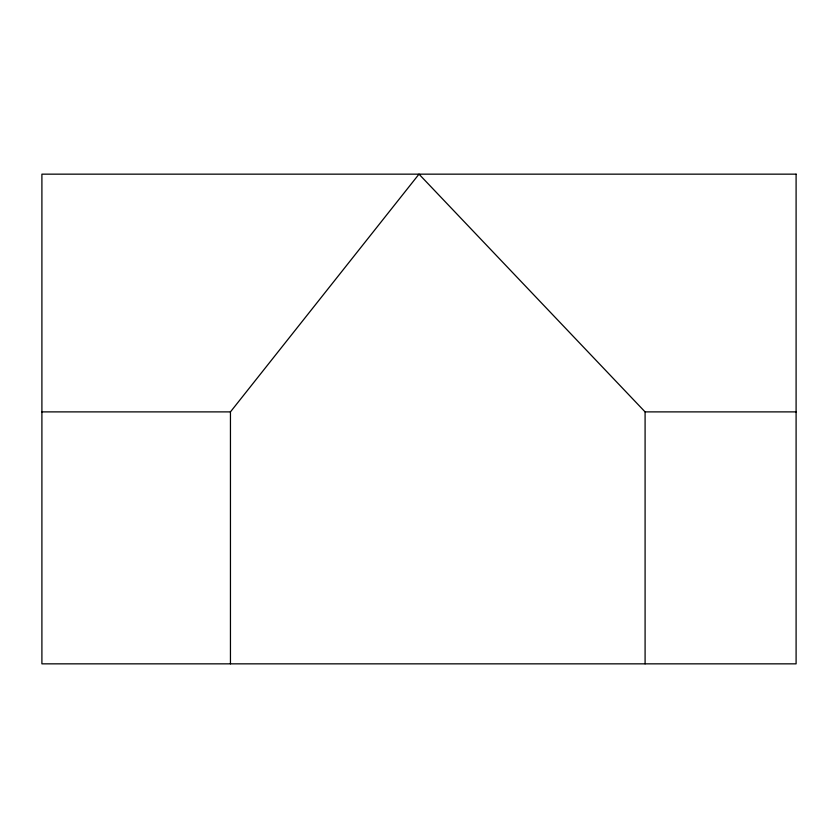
<?xml version="1.0" encoding="UTF-8"?>
<svg xmlns="http://www.w3.org/2000/svg" width="838" height="838" viewBox="0 0 838 838"><rect width="100%" height="100%" fill="white"/><g stroke="black" fill="none" stroke-linecap="round" stroke-linejoin="round"><path stroke-width="1.26" d="M230.45 663.843L230.45 411.887L419 174.157L645.092 411.887L645.092 663.843M41.9 411.887L230.45 411.887M645.092 411.887L796.1 411.887M796.1 174.157L41.9 174.157L41.9 663.843L796.1 663.843L796.1 174.157"/></g></svg>
